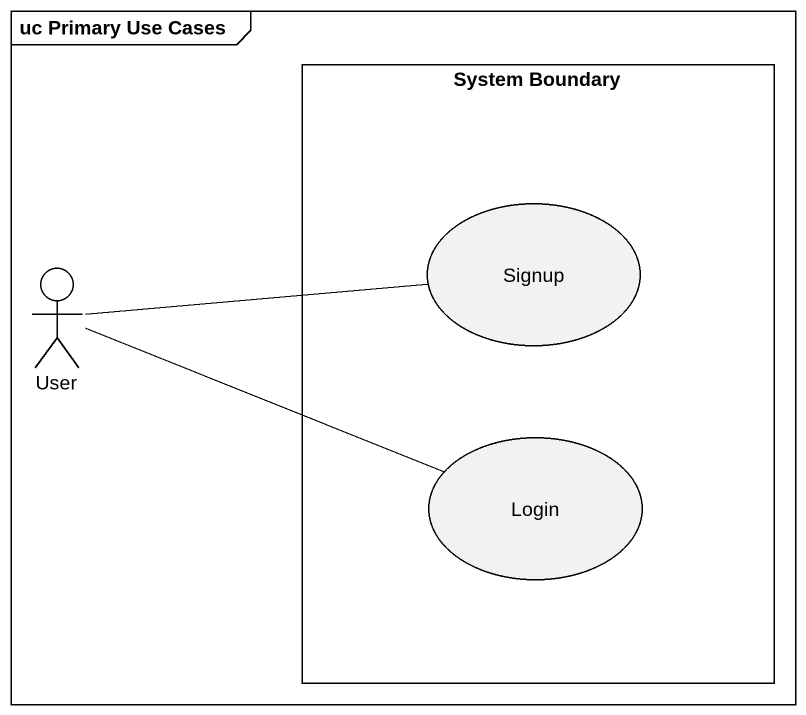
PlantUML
@startuml
mainframe uc Primary Use Cases
rectangle "System Boundary" as System_Boundary {
  usecase Signup
  usecase Login
}
actor User
User -right- Signup
User -right- Login
@enduml
